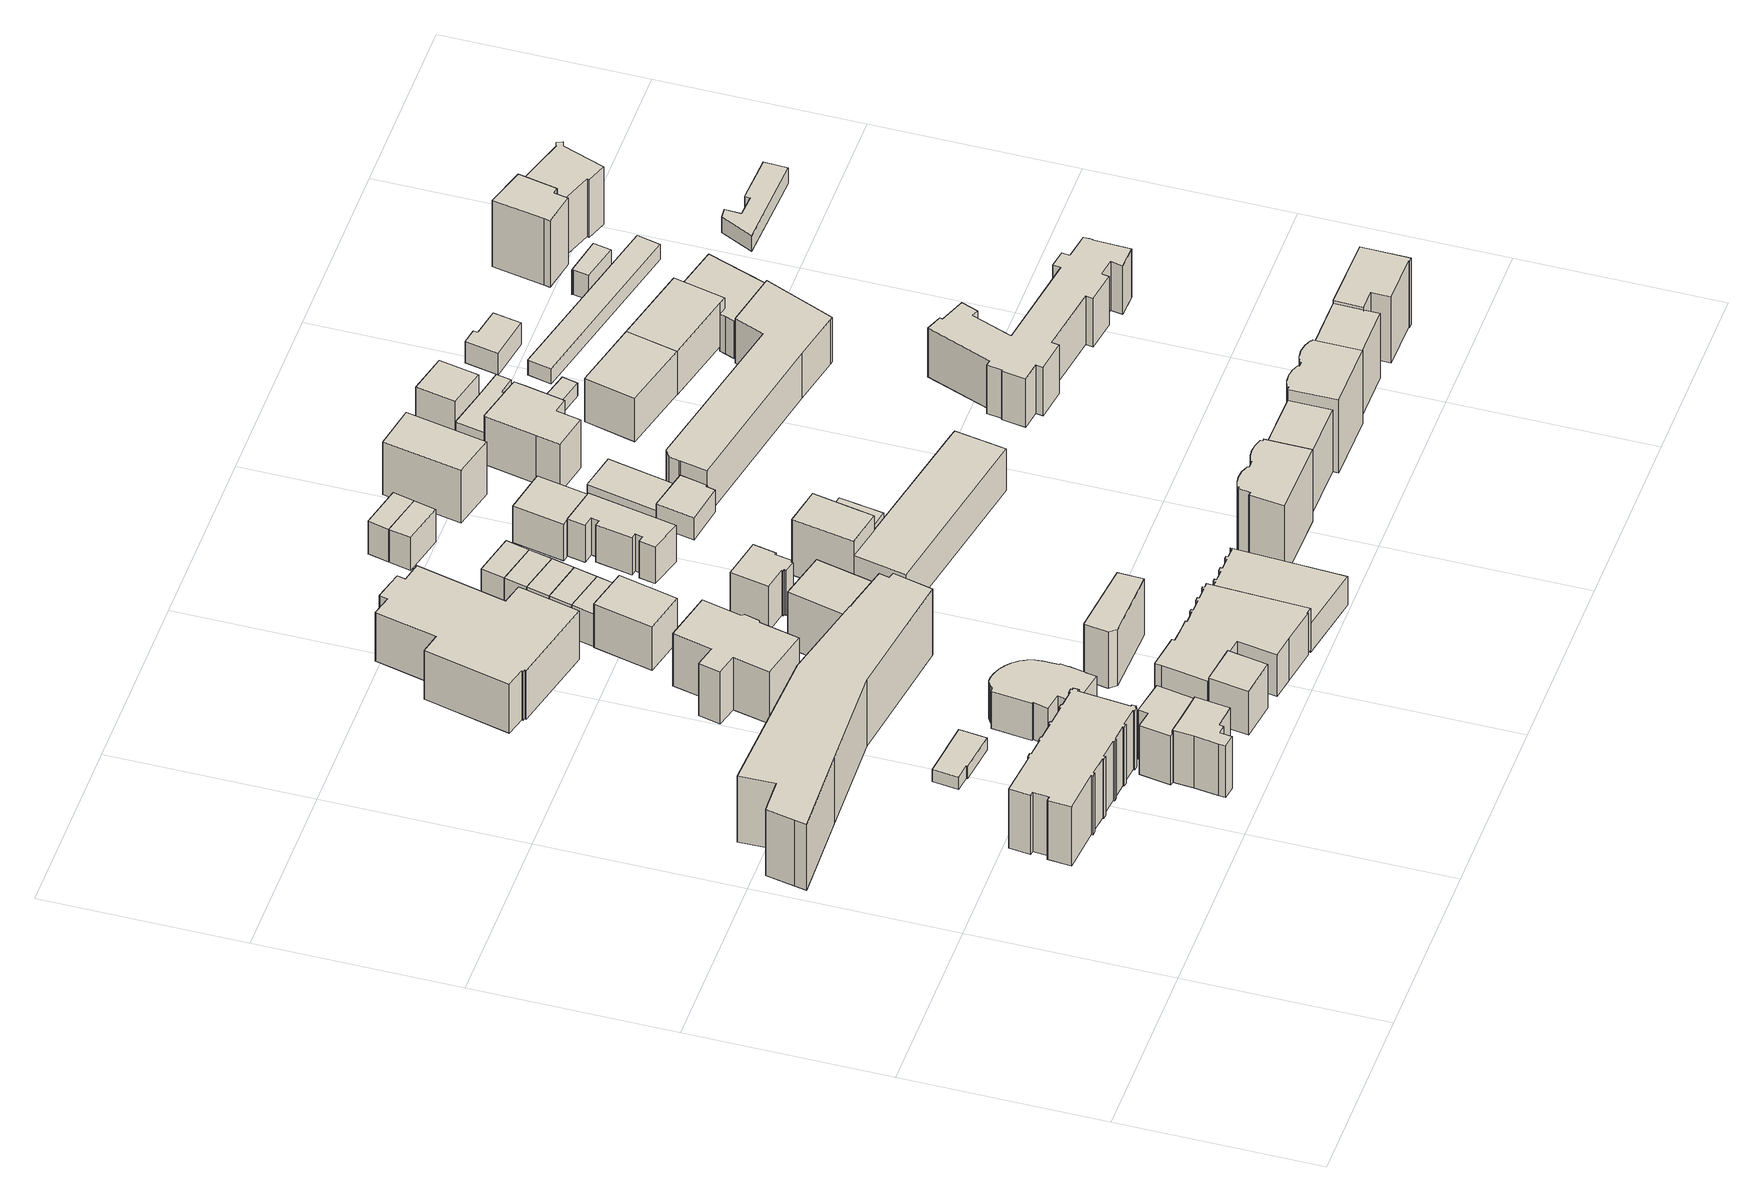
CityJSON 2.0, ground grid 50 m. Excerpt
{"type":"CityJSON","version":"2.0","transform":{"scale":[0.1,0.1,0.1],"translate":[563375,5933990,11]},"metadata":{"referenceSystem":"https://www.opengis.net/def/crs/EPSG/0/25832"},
"CityObjects":{
"building1":{"type":"Building","attributes":{"name":"St.-Joseph-Kirche","Gemeindeschluessel":"02100110","Geometrietyp2DReferenz":"3000","BezugspunktDach":"2000","function":"31001_3040","measuredHeight":21.25,"storeysAboveGround":1},"address":[{"country":"Germany","locality":"Hamburg","thoroughfareName":"Große Freiheit","postcode":"22767"}],"geometry":[{"type":"Solid","lod":"1","boundaries":[[[[0,1,2,3,4,5,6,7,8,9,10,11,12,13,14,15,16,17,18,19,20,21,22,23,24,25,26,27,28,29,30,31,32,33,34,35,36,37,38,39,40,41,42,43,44,45,46,47,48,49,50,51]],[[52,53,54,55,56,57,58,59,60,61,62,63,64,65,66,67,68,69,70,71,72,73,74,75,76,77,78,79,80,81,82,83,84,85,86,87,88,89,90,91,92,93,94,95,96,97,98,99,100,101,102,103]],[[50,52,103,51]],[[49,53,52,50]],[[48,54,53,49]],[[47,55,54,48]],[[46,56,55,47]],[[45,57,56,46]],[[44,58,57,45]],[[43,59,58,44]],[[42,60,59,43]],[[41,61,60,42]],[[40,62,61,41]],[[39,63,62,40]],[[38,64,63,39]],[[37,65,64,38]],[[36,66,65,37]],[[35,67,66,36]],[[34,68,67,35]],[[33,69,68,34]],[[32,70,69,33]],[[31,71,70,32]],[[30,72,71,31]],[[29,73,72,30]],[[28,74,73,29]],[[27,75,74,28]],[[26,76,75,27]],[[25,77,76,26]],[[24,78,77,25]],[[23,79,78,24]],[[22,80,79,23]],[[21,81,80,22]],[[20,82,81,21]],[[19,83,82,20]],[[18,84,83,19]],[[17,85,84,18]],[[16,86,85,17]],[[15,87,86,16]],[[14,88,87,15]],[[13,89,88,14]],[[12,90,89,13]],[[11,91,90,12]],[[10,92,91,11]],[[9,93,92,10]],[[8,94,93,9]],[[7,95,94,8]],[[6,96,95,7]],[[5,97,96,6]],[[4,98,97,5]],[[3,99,98,4]],[[2,100,99,3]],[[1,101,100,2]],[[0,102,101,1]],[[51,103,102,0]]]]}]},
"building2":{"type":"Building","attributes":{"Gemeindeschluessel":"02100110","Geometrietyp2DReferenz":"3000","BezugspunktDach":"2000","function":"31001_2090","measuredHeight":17.05,"storeysAboveGround":3},"address":[{"country":"Germany","locality":"Hamburg","thoroughfareNumber":"39","thoroughfareName":"Große Freiheit","postcode":"22767"}],"geometry":[{"type":"Solid","lod":"1","boundaries":[[[[104,105,106,107,108,109,110,111,112,113,114,115]],[[116,117,118,119,120,121,122,123,124,125,126,127]],[[114,116,127,115]],[[113,117,116,114]],[[112,118,117,113]],[[111,119,118,112]],[[110,120,119,111]],[[109,121,120,110]],[[108,122,121,109]],[[107,123,122,108]],[[106,124,123,107]],[[105,125,124,106]],[[104,126,125,105]],[[115,127,126,104]]]]}]},
"building3":{"type":"Building","attributes":{"Gemeindeschluessel":"02100110","Geometrietyp2DReferenz":"3000","BezugspunktDach":"2000","function":"31001_3060","measuredHeight":3.64,"storeysAboveGround":1},"address":[{"country":"Germany","locality":"Hamburg","thoroughfareNumber":"111","thoroughfareName":"Simon-von-Utrecht-Straße","postcode":"22767"}],"geometry":[{"type":"Solid","lod":"1","boundaries":[[[[128,129,130,131,132,133]],[[134,135,136,137,138,139]],[[132,134,139,133]],[[131,135,134,132]],[[130,136,135,131]],[[129,137,136,130]],[[128,138,137,129]],[[133,139,138,128]]]]}]},
"building4":{"type":"Building","attributes":{"Gemeindeschluessel":"02100110","Geometrietyp2DReferenz":"3000","BezugspunktDach":"2000","function":"31001_2010","measuredHeight":22.95,"storeysAboveGround":6},"address":[{"country":"Germany","locality":"Hamburg","thoroughfareNumber":"1","thoroughfareName":"Simon-von-Utrecht-Straße","postcode":"22767"}],"geometry":[{"type":"Solid","lod":"1","boundaries":[[[[140,141,142,143,144,145,146,147,148,149,150,151,152,153,154,155,156,157]],[[158,159,160,161,162,163,164,165,166,167,168,169,170,171,172,173,174,175]],[[156,158,175,157]],[[155,159,158,156]],[[154,160,159,155]],[[153,161,160,154]],[[152,162,161,153]],[[151,163,162,152]],[[150,164,163,151]],[[149,165,164,150]],[[148,166,165,149]],[[147,167,166,148]],[[146,168,167,147]],[[145,169,168,146]],[[144,170,169,145]],[[143,171,170,144]],[[142,172,171,143]],[[141,173,172,142]],[[140,174,173,141]],[[157,175,174,140]]]]}]},
"building5":{"type":"Building","attributes":{"Gemeindeschluessel":"02100110","Geometrietyp2DReferenz":"3000","BezugspunktDach":"2000","function":"31001_3040","measuredHeight":16.14,"storeysAboveGround":3},"address":[{"country":"Germany","locality":"Hamburg","thoroughfareNumber":"41","thoroughfareName":"Große Freiheit","postcode":"22767"}],"geometry":[{"type":"Solid","lod":"1","boundaries":[[[[176,177,178,179,180,181,182,183,184,185]],[[186,187,188,189,190,191,192,193,194,195]],[[184,186,195,185]],[[183,187,186,184]],[[182,188,187,183]],[[181,189,188,182]],[[180,190,189,181]],[[179,191,190,180]],[[178,192,191,179]],[[177,193,192,178]],[[176,194,193,177]],[[185,195,194,176]]]]}]},
"building6":{"type":"Building","attributes":{"Gemeindeschluessel":"02100110","Geometrietyp2DReferenz":"3000","BezugspunktDach":"2000","function":"31001_3040","measuredHeight":14.74,"storeysAboveGround":3},"address":[{"country":"Germany","locality":"Hamburg","thoroughfareNumber":"47","thoroughfareName":"Große Freiheit","postcode":"22767"}],"geometry":[{"type":"Solid","lod":"1","boundaries":[[[[196,197,198,199,200,201,202,203,204,205,206,207,208,209,210,211,212,213,214,215,216,217,218,219,220]],[[221,222,223,224,225,226,227,228,229,230,231,232,233,234,235,236,237,238,239,240,241,242,243,244,245]],[[219,221,245,220]],[[218,222,221,219]],[[217,223,222,218]],[[216,224,223,217]],[[215,225,224,216]],[[214,226,225,215]],[[213,227,226,214]],[[212,228,227,213]],[[211,229,228,212]],[[210,230,229,211]],[[209,231,230,210]],[[208,232,231,209]],[[207,233,232,208]],[[206,234,233,207]],[[205,235,234,206]],[[204,236,235,205]],[[203,237,236,204]],[[202,238,237,203]],[[201,239,238,202]],[[200,240,239,201]],[[199,241,240,200]],[[198,242,241,199]],[[197,243,242,198]],[[196,244,243,197]],[[220,245,244,196]]]]}]},
"building7":{"type":"Building","attributes":{"Gemeindeschluessel":"02100110","Geometrietyp2DReferenz":"3000","BezugspunktDach":"2000","function":"31001_2090","measuredHeight":15.12,"storeysAboveGround":3},"address":[{"country":"Germany","locality":"Hamburg","thoroughfareNumber":"34","thoroughfareName":"Große Freiheit","postcode":"22767"}],"geometry":[{"type":"Solid","lod":"1","boundaries":[[[[246,247,248,249]],[[250,251,252,253]],[[248,250,253,249]],[[247,251,250,248]],[[246,252,251,247]],[[249,253,252,246]]]]}]},
"building8":{"type":"Building","attributes":{"Gemeindeschluessel":"02100110","Geometrietyp2DReferenz":"3000","BezugspunktDach":"2000","function":"31001_1010","measuredHeight":17.47,"storeysAboveGround":4},"address":[{"country":"Germany","locality":"Hamburg","thoroughfareNumber":"63","thoroughfareName":"Große Freiheit","postcode":"22767"}],"geometry":[{"type":"Solid","lod":"1","boundaries":[[[[254,255,256,257,258,259,260,261,262,263,264,265]],[[266,267,268,269,270,271,272,273,274,275,276,277]],[[264,266,277,265]],[[263,267,266,264]],[[262,268,267,263]],[[261,269,268,262]],[[260,270,269,261]],[[259,271,270,260]],[[258,272,271,259]],[[257,273,272,258]],[[256,274,273,257]],[[255,275,274,256]],[[254,276,275,255]],[[265,277,276,254]]]]}]},
"building9":{"type":"Building","attributes":{"Gemeindeschluessel":"02100110","Geometrietyp2DReferenz":"3000","BezugspunktDach":"2000","function":"31001_1010","measuredHeight":23.98,"storeysAboveGround":6},"address":[{"country":"Germany","locality":"Hamburg","thoroughfareNumber":"68","thoroughfareName":"Kleine Freiheit","postcode":"22767"}],"geometry":[{"type":"Solid","lod":"1","boundaries":[[[[278,279,280,281,282,283,284,285,286,287,288,289,290,291,292,293]],[[294,295,296,297,298,299,300,301,302,303,304,305,306,307,308,309]],[[292,294,309,293]],[[291,295,294,292]],[[290,296,295,291]],[[289,297,296,290]],[[288,298,297,289]],[[287,299,298,288]],[[286,300,299,287]],[[285,301,300,286]],[[284,302,301,285]],[[283,303,302,284]],[[282,304,303,283]],[[281,305,304,282]],[[280,306,305,281]],[[279,307,306,280]],[[278,308,307,279]],[[293,309,308,278]]]]}]},
"building10":{"type":"Building","attributes":{"Gemeindeschluessel":"02100110","Geometrietyp2DReferenz":"3000","BezugspunktDach":"2000","function":"31001_3030","measuredHeight":17.18,"storeysAboveGround":5},"address":[{"country":"Germany","locality":"Hamburg","thoroughfareNumber":"36","thoroughfareName":"Große Freiheit","postcode":"22767"}],"geometry":[{"type":"Solid","lod":"1","boundaries":[[[[310,311,312,313,314,315,316,317,318,319,320,321,322,323,324,325,326,327,328,329,330,331,332,333,334,335,336,337]],[[338,339,340,341,342,343,344,345,346,347,348,349,350,351,352,353,354,355,356,357,358,359,360,361,362,363,364,365]],[[336,338,365,337]],[[335,339,338,336]],[[334,340,339,335]],[[333,341,340,334]],[[332,342,341,333]],[[331,343,342,332]],[[330,344,343,331]],[[329,345,344,330]],[[328,346,345,329]],[[327,347,346,328]],[[326,348,347,327]],[[325,349,348,326]],[[324,350,349,325]],[[323,351,350,324]],[[322,352,351,323]],[[321,353,352,322]],[[320,354,353,321]],[[319,355,354,320]],[[318,356,355,319]],[[317,357,356,318]],[[316,358,357,317]],[[315,359,358,316]],[[314,360,359,315]],[[313,361,360,314]],[[312,362,361,313]],[[311,363,362,312]],[[310,364,363,311]],[[337,365,364,310]]]]}]},
"building11":{"type":"Building","attributes":{"Gemeindeschluessel":"02100110","Geometrietyp2DReferenz":"3000","BezugspunktDach":"2000","function":"31001_1120","measuredHeight":17.52,"storeysAboveGround":4},"address":[{"country":"Germany","locality":"Hamburg","thoroughfareNumber":"40","thoroughfareName":"Große Freiheit","postcode":"22767"}],"geometry":[{"type":"Solid","lod":"1","boundaries":[[[[366,367,368,369,370]],[[371,372,373,374,375]],[[369,371,375,370]],[[368,372,371,369]],[[367,373,372,368]],[[366,374,373,367]],[[370,375,374,366]]]]}]},
"building12":{"type":"Building","attributes":{"Gemeindeschluessel":"02100110","Geometrietyp2DReferenz":"3000","BezugspunktDach":"2000","function":"31001_1010","measuredHeight":13.05,"storeysAboveGround":4},"address":[{"country":"Germany","locality":"Hamburg","thoroughfareNumber":"69","thoroughfareName":"Große Freiheit","postcode":"22767"}],"geometry":[{"type":"Solid","lod":"1","boundaries":[[[[376,377,378,379]],[[380,381,382,383]],[[378,380,383,379]],[[377,381,380,378]],[[376,382,381,377]],[[379,383,382,376]]]]}]},
"building13":{"type":"Building","attributes":{"Gemeindeschluessel":"02100110","Geometrietyp2DReferenz":"3000","BezugspunktDach":"2000","function":"31001_1010","measuredHeight":16.54,"storeysAboveGround":5},"address":[{"country":"Germany","locality":"Hamburg","thoroughfareNumber":"61","thoroughfareName":"Große Freiheit","postcode":"22767"}],"geometry":[{"type":"Solid","lod":"1","boundaries":[[[[384,385,386,387]],[[388,389,390,391]],[[386,388,391,387]],[[385,389,388,386]],[[384,390,389,385]],[[387,391,390,384]]]]}]},
"building14":{"type":"Building","attributes":{"Gemeindeschluessel":"02100110","Geometrietyp2DReferenz":"3000","BezugspunktDach":"2000","function":"31001_1010","measuredHeight":9.85,"storeysAboveGround":3},"address":[{"country":"Germany","locality":"Hamburg","thoroughfareNumber":"69a","thoroughfareName":"Große Freiheit","postcode":"22767"}],"geometry":[{"type":"Solid","lod":"1","boundaries":[[[[392,393,394,395]],[[396,397,398,399]],[[394,396,399,395]],[[393,397,396,394]],[[392,398,397,393]],[[395,399,398,392]]]]}]},
"building15":{"type":"Building","attributes":{"Gemeindeschluessel":"02100110","Geometrietyp2DReferenz":"3000","BezugspunktDach":"2000","function":"31001_1010","measuredHeight":9.69,"storeysAboveGround":3},"address":[{"country":"Germany","locality":"Hamburg","thoroughfareNumber":"69b","thoroughfareName":"Große Freiheit","postcode":"22767"}],"geometry":[{"type":"Solid","lod":"1","boundaries":[[[[400,401,402,403]],[[397,404,405,398]],[[402,397,398,403]],[[401,404,397,402]],[[400,405,404,401]],[[403,398,405,400]]]]}]},
"building16":{"type":"Building","attributes":{"Gemeindeschluessel":"02100110","Geometrietyp2DReferenz":"3000","BezugspunktDach":"2000","function":"31001_1010","measuredHeight":9.67,"storeysAboveGround":3},"address":[{"country":"Germany","locality":"Hamburg","thoroughfareNumber":"69c","thoroughfareName":"Große Freiheit","postcode":"22767"}],"geometry":[{"type":"Solid","lod":"1","boundaries":[[[[406,407,401,400]],[[404,408,409,405]],[[401,404,405,400]],[[407,408,404,401]],[[406,409,408,407]],[[400,405,409,406]]]]}]},
"building17":{"type":"Building","attributes":{"Gemeindeschluessel":"02100110","Geometrietyp2DReferenz":"3000","BezugspunktDach":"2000","function":"31001_2010","measuredHeight":15.81,"storeysAboveGround":3},"address":[{"country":"Germany","locality":"Hamburg","thoroughfareNumber":"65","thoroughfareName":"Große Freiheit","postcode":"22767"}],"geometry":[{"type":"Solid","lod":"1","boundaries":[[[[410,411,412,413,414,415,416,417,418,419,420,421]],[[422,423,424,425,426,427,428,429,430,431,432,433]],[[420,422,433,421]],[[419,423,422,420]],[[418,424,423,419]],[[417,425,424,418]],[[416,426,425,417]],[[415,427,426,416]],[[414,428,427,415]],[[413,429,428,414]],[[412,430,429,413]],[[411,431,430,412]],[[410,432,431,411]],[[421,433,432,410]]]]}]},
"building18":{"type":"Building","attributes":{"Gemeindeschluessel":"02100110","Geometrietyp2DReferenz":"3000","BezugspunktDach":"2000","function":"31001_1010","measuredHeight":9.73,"storeysAboveGround":3},"address":[{"country":"Germany","locality":"Hamburg","thoroughfareNumber":"69d","thoroughfareName":"Große Freiheit","postcode":"22767"}],"geometry":[{"type":"Solid","lod":"1","boundaries":[[[[434,435,407,406]],[[408,436,437,409]],[[407,408,409,406]],[[435,436,408,407]],[[434,437,436,435]],[[406,409,437,434]]]]}]},
"building19":{"type":"Building","attributes":{"Gemeindeschluessel":"02100110","Geometrietyp2DReferenz":"3000","BezugspunktDach":"2000","function":"31001_1010","measuredHeight":8.44,"storeysAboveGround":5},"address":[{"country":"Germany","locality":"Hamburg","thoroughfareNumber":"13","thoroughfareName":"Schmuckstraße","postcode":"20359"}],"geometry":[{"type":"Solid","lod":"1","boundaries":[[[[438,439,440,441,442,443,444,445,446,447,448,449,450,451,452,453,454,455,456,457,458,459]],[[460,461,462,463,464,465,466,467,468,469,470,471,472,473,474,475,476,477,478,479,480,481]],[[458,460,481,459]],[[457,461,460,458]],[[456,462,461,457]],[[455,463,462,456]],[[454,464,463,455]],[[453,465,464,454]],[[452,466,465,453]],[[451,467,466,452]],[[450,468,467,451]],[[449,469,468,450]],[[448,470,469,449]],[[447,471,470,448]],[[446,472,471,447]],[[445,473,472,446]],[[444,474,473,445]],[[443,475,474,444]],[[442,476,475,443]],[[441,477,476,442]],[[440,478,477,441]],[[439,479,478,440]],[[438,480,479,439]],[[459,481,480,438]]]]}]},
"building20":{"type":"Building","attributes":{"Gemeindeschluessel":"02100110","Geometrietyp2DReferenz":"3000","BezugspunktDach":"2000","function":"31001_1010","measuredHeight":9.74,"storeysAboveGround":3},"address":[{"country":"Germany","locality":"Hamburg","thoroughfareNumber":"69e","thoroughfareName":"Große Freiheit","postcode":"22767"}],"geometry":[{"type":"Solid","lod":"1","boundaries":[[[[482,483,435,434]],[[436,484,485,437]],[[435,436,437,434]],[[483,484,436,435]],[[482,485,484,483]],[[434,437,485,482]]]]}]},
"building21":{"type":"Building","attributes":{"Gemeindeschluessel":"02100110","Geometrietyp2DReferenz":"3000","BezugspunktDach":"2000","function":"31001_1120","measuredHeight":19.89,"storeysAboveGround":3},"address":[{"country":"Germany","locality":"Hamburg","thoroughfareNumber":"62","thoroughfareName":"Große Freiheit","postcode":"22767"}],"geometry":[{"type":"Solid","lod":"1","boundaries":[[[[486,487,488,489,490]],[[491,492,493,494,495]],[[489,491,495,490]],[[488,492,491,489]],[[487,493,492,488]],[[486,494,493,487]],[[490,495,494,486]]]]}]},
"building22":{"type":"Building","attributes":{"Gemeindeschluessel":"02100110","Geometrietyp2DReferenz":"3000","BezugspunktDach":"2000","function":"31001_1010","measuredHeight":9.78,"storeysAboveGround":3},"address":[{"country":"Germany","locality":"Hamburg","thoroughfareNumber":"77a","thoroughfareName":"Große Freiheit","postcode":"22767"}],"geometry":[{"type":"Solid","lod":"1","boundaries":[[[[496,497,498,499]],[[500,501,502,503]],[[498,500,503,499]],[[497,501,500,498]],[[496,502,501,497]],[[499,503,502,496]]]]}]},
"building23":{"type":"Building","attributes":{"Gemeindeschluessel":"02100110","Geometrietyp2DReferenz":"3000","BezugspunktDach":"2000","function":"31001_1010","measuredHeight":12.96,"storeysAboveGround":2},"address":[{"country":"Germany","locality":"Hamburg","thoroughfareNumber":"73","thoroughfareName":"Große Freiheit","postcode":"22767"}],"geometry":[{"type":"Solid","lod":"1","boundaries":[[[[504,505,506,507,508,509,510,511,512,513,514,515,516]],[[517,518,519,520,521,522,523,524,525,526,527,528,529]],[[515,517,529,516]],[[514,518,517,515]],[[513,519,518,514]],[[512,520,519,513]],[[511,521,520,512]],[[510,522,521,511]],[[509,523,522,510]],[[508,524,523,509]],[[507,525,524,508]],[[506,526,525,507]],[[505,527,526,506]],[[504,528,527,505]],[[516,529,528,504]]]]}]},
"building24":{"type":"Building","attributes":{"Gemeindeschluessel":"02100110","Geometrietyp2DReferenz":"3000","BezugspunktDach":"2000","function":"31001_1010","measuredHeight":9.75,"storeysAboveGround":3},"address":[{"country":"Germany","locality":"Hamburg","thoroughfareNumber":"77b","thoroughfareName":"Große Freiheit","postcode":"22767"}],"geometry":[{"type":"Solid","lod":"1","boundaries":[[[[530,531,497,496]],[[501,532,533,502]],[[497,501,502,496]],[[531,532,501,497]],[[530,533,532,531]],[[496,502,533,530]]]]}]},
"building25":{"type":"Building","attributes":{"Gemeindeschluessel":"02100110","Geometrietyp2DReferenz":"3000","BezugspunktDach":"2000","function":"31001_3030","measuredHeight":13.15,"storeysAboveGround":3},"address":[{"country":"Germany","locality":"Hamburg","thoroughfareNumber":"58","thoroughfareName":"Große Freiheit","postcode":"22767"}],"geometry":[{"type":"Solid","lod":"1","boundaries":[[[[534,535,536,537,538]],[[539,540,541,542,543]],[[537,539,543,538]],[[536,540,539,537]],[[535,541,540,536]],[[534,542,541,535]],[[538,543,542,534]]]]}]},
"building26":{"type":"Building","attributes":{"Gemeindeschluessel":"02100110","Geometrietyp2DReferenz":"3000","BezugspunktDach":"2000","function":"31001_1120","measuredHeight":5.25,"storeysAboveGround":1},"address":[{"country":"Germany","locality":"Hamburg","thoroughfareName":"Große Freiheit","postcode":"22767"}],"geometry":[{"type":"Solid","lod":"1","boundaries":[[[[544,545,546,547]],[[548,549,550,551]],[[546,548,551,547]],[[545,549,548,546]],[[544,550,549,545]],[[547,551,550,544]]]]}]},
"building27":{"type":"Building","attributes":{"Gemeindeschluessel":"02100110","Geometrietyp2DReferenz":"3000","BezugspunktDach":"2000","function":"31001_1010","measuredHeight":13.9,"storeysAboveGround":2},"address":[{"country":"Germany","locality":"Hamburg","thoroughfareNumber":"75","thoroughfareName":"Große Freiheit","postcode":"22767"}],"geometry":[{"type":"Solid","lod":"1","boundaries":[[[[552,553,554,555,556]],[[557,558,559,560,561]],[[555,557,561,556]],[[554,558,557,555]],[[553,559,558,554]],[[552,560,559,553]],[[556,561,560,552]]]]}]},
"building28":{"type":"Building","attributes":{"Gemeindeschluessel":"02100110","Geometrietyp2DReferenz":"3000","BezugspunktDach":"2000","function":"31001_1010","measuredHeight":21.89,"storeysAboveGround":6},"address":[{"country":"Germany","locality":"Hamburg","thoroughfareNumber":"11","thoroughfareName":"Schmuckstraße","postcode":"20359"}],"geometry":[{"type":"Solid","lod":"1","boundaries":[[[[562,563,564,565,566,567,568,569,570,571,572,573,574,575,576,577,578,579,580,581]],[[582,583,584,585,586,587,588,589,590,591,592,593,594,595,596,597,598,599,600,601]],[[580,582,601,581]],[[579,583,582,580]],[[578,584,583,579]],[[577,585,584,578]],[[576,586,585,577]],[[575,587,586,576]],[[574,588,587,575]],[[573,589,588,574]],[[572,590,589,573]],[[571,591,590,572]],[[570,592,591,571]],[[569,593,592,570]],[[568,594,593,569]],[[567,595,594,568]],[[566,596,595,567]],[[565,597,596,566]],[[564,598,597,565]],[[563,599,598,564]],[[562,600,599,563]],[[581,601,600,562]]]]}]},
"building29":{"type":"Building","attributes":{"Gemeindeschluessel":"02100110","Geometrietyp2DReferenz":"3000","BezugspunktDach":"2000","function":"31001_2100","measuredHeight":6.63,"storeysAboveGround":1},"address":[{"country":"Germany","locality":"Hamburg","thoroughfareName":"Große Freiheit","postcode":"22767"}],"geometry":[{"type":"Solid","lod":"1","boundaries":[[[[602,603,604,605,606,607]],[[608,609,610,611,612,613]],[[606,608,613,607]],[[605,609,608,606]],[[604,610,609,605]],[[603,611,610,604]],[[602,612,611,603]],[[607,613,612,602]]]]}]},
"building30":{"type":"Building","attributes":{"Gemeindeschluessel":"02100110","Geometrietyp2DReferenz":"3000","BezugspunktDach":"2000","function":"31001_2100","measuredHeight":4.62,"storeysAboveGround":1},"address":[{"country":"Germany","locality":"Hamburg","thoroughfareNumber":"70","thoroughfareName":"Große Freiheit","postcode":"22767"}],"geometry":[{"type":"Solid","lod":"1","boundaries":[[[[614,615,616,617,618,619]],[[620,621,622,623,624,625]],[[618,620,625,619]],[[617,621,620,618]],[[616,622,621,617]],[[615,623,622,616]],[[614,624,623,615]],[[619,625,624,614]]]]}]},
"building31":{"type":"Building","attributes":{"Gemeindeschluessel":"02100110","Geometrietyp2DReferenz":"3000","BezugspunktDach":"2000","function":"31001_1120","measuredHeight":15.66,"storeysAboveGround":5},"address":[{"country":"Germany","locality":"Hamburg","thoroughfareNumber":"77","thoroughfareName":"Große Freiheit","postcode":"22767"}],"geometry":[{"type":"Solid","lod":"1","boundaries":[[[[626,627,628,629]],[[630,631,632,633]],[[628,630,633,629]],[[627,631,630,628]],[[626,632,631,627]],[[629,633,632,626]]]]}]},
"building32":{"type":"Building","attributes":{"Gemeindeschluessel":"02100110","Geometrietyp2DReferenz":"3000","BezugspunktDach":"2000","function":"31001_1010","measuredHeight":20.16,"storeysAboveGround":5},"address":[{"country":"Germany","locality":"Hamburg","thoroughfareNumber":"9","thoroughfareName":"Schmuckstraße","postcode":"20359"}],"geometry":[{"type":"Solid","lod":"1","boundaries":[[[[579,634,635,636]],[[637,638,639,640]],[[635,637,640,636]],[[634,638,637,635]],[[579,639,638,634]],[[636,640,639,579]]]]}]},
"building33":{"type":"Building","attributes":{"Gemeindeschluessel":"02100110","Geometrietyp2DReferenz":"3000","BezugspunktDach":"2000","function":"31001_1010","measuredHeight":14.26,"storeysAboveGround":4},"address":[{"country":"Germany","locality":"Hamburg","thoroughfareNumber":"84","thoroughfareName":"Große Freiheit","postcode":"22767"}],"geometry":[{"type":"Solid","lod":"1","boundaries":[[[[641,642,643,644,645,646,647,648,649,650,651,652]],[[653,654,655,656,657,658,659,660,661,662,663,664]],[[651,653,664,652]],[[650,654,653,651]],[[649,655,654,650]],[[648,656,655,649]],[[647,657,656,648]],[[646,658,657,647]],[[645,659,658,646]],[[644,660,659,645]],[[643,661,660,644]],[[642,662,661,643]],[[641,663,662,642]],[[652,664,663,641]]]]}]},
"building34":{"type":"Building","attributes":{"Gemeindeschluessel":"02100110","Geometrietyp2DReferenz":"3000","BezugspunktDach":"2000","function":"31001_1120","measuredHeight":12.97,"storeysAboveGround":2},"address":[{"country":"Germany","locality":"Hamburg","thoroughfareNumber":"88","thoroughfareName":"Große Freiheit","postcode":"22767"}],"geometry":[{"type":"Solid","lod":"1","boundaries":[[[[665,666,667,668,669,670,671,672,673,674]],[[675,676,677,678,679,680,681,682,683,684]],[[673,675,684,674]],[[672,676,675,673]],[[671,677,676,672]],[[670,678,677,671]],[[669,679,678,670]],[[668,680,679,669]],[[667,681,680,668]],[[666,682,681,667]],[[665,683,682,666]],[[674,684,683,665]]]]}]},
"building35":{"type":"Building","attributes":{"Gemeindeschluessel":"02100110","Geometrietyp2DReferenz":"3000","BezugspunktDach":"2000","function":"31001_1010","measuredHeight":22.27,"storeysAboveGround":6},"address":[{"country":"Germany","locality":"Hamburg","thoroughfareNumber":"7","thoroughfareName":"Schmuckstraße","postcode":"20359"}],"geometry":[{"type":"Solid","lod":"1","boundaries":[[[[685,686,687,634,688,689,690,691,692,693,694,695,696,697,698,699,700,701,702]],[[703,704,705,706,707,708,709,710,711,712,713,714,715,716,717,718,719,720,721]],[[701,703,721,702]],[[700,704,703,701]],[[699,705,704,700]],[[698,706,705,699]],[[697,707,706,698]],[[696,708,707,697]],[[695,709,708,696]],[[694,710,709,695]],[[693,711,710,694]],[[692,712,711,693]],[[691,713,712,692]],[[690,714,713,691]],[[689,715,714,690]],[[688,716,715,689]],[[634,717,716,688]],[[687,718,717,634]],[[686,719,718,687]],[[685,720,719,686]],[[702,721,720,685]]]]}]},
"building36":{"type":"Building","attributes":{"Gemeindeschluessel":"02100110","Geometrietyp2DReferenz":"3000","BezugspunktDach":"2000","function":"31001_1120","measuredHeight":16.25,"storeysAboveGround":3},"address":[{"country":"Germany","locality":"Hamburg","thoroughfareNumber":"92","thoroughfareName":"Große Freiheit","postcode":"22767"}],"geometry":[{"type":"Solid","lod":"1","boundaries":[[[[722,671,670,723]],[[724,725,726,727]],[[670,724,727,723]],[[671,725,724,670]],[[722,726,725,671]],[[723,727,726,722]]]]}]},
"building37":{"type":"Building","attributes":{"Gemeindeschluessel":"02100110","Geometrietyp2DReferenz":"3000","BezugspunktDach":"2000","function":"31001_2100","measuredHeight":16.42,"storeysAboveGround":4},"address":[{"country":"Germany","locality":"Hamburg","thoroughfareName":"Große Freiheit","postcode":"22767"}],"geometry":[{"type":"Solid","lod":"1","boundaries":[[[[728,729,730,731,732,733,734,735,736,737,738]],[[739,740,741,742,743,744,745,746,747,748,749]],[[737,739,749,738]],[[736,740,739,737]],[[735,741,740,736]],[[734,742,741,735]],[[733,743,742,734]],[[732,744,743,733]],[[731,745,744,732]],[[730,746,745,731]],[[729,747,746,730]],[[728,748,747,729]],[[738,749,748,728]]]]}]},
"building38":{"type":"Building","attributes":{"Gemeindeschluessel":"02100110","Geometrietyp2DReferenz":"3000","BezugspunktDach":"2000","function":"31001_1310","measuredHeight":4.86,"storeysAboveGround":1},"address":[{"country":"Germany","locality":"Hamburg","thoroughfareName":"Große Freiheit","postcode":"22767"}],"geometry":[{"type":"Solid","lod":"1","boundaries":[[[[750,751,752,753]],[[754,755,756,757]],[[752,754,757,753]],[[751,755,754,752]],[[750,756,755,751]],[[753,757,756,750]]]]}]},
"building39":{"type":"Building","attributes":{"Gemeindeschluessel":"02100110","Geometrietyp2DReferenz":"3000","BezugspunktDach":"2000","function":"31001_1010","measuredHeight":12.86,"storeysAboveGround":4},"address":[{"country":"Germany","locality":"Hamburg","thoroughfareNumber":"70a","thoroughfareName":"Große Freiheit","postcode":"22767"}],"geometry":[{"type":"Solid","lod":"1","boundaries":[[[[758,759,760,761]],[[762,763,764,765]],[[760,762,765,761]],[[759,763,762,760]],[[758,764,763,759]],[[761,765,764,758]]]]}]},
"building40":{"type":"Building","attributes":{"Gemeindeschluessel":"02100110","Geometrietyp2DReferenz":"3000","BezugspunktDach":"2000","function":"31001_2090","measuredHeight":21.28,"storeysAboveGround":5},"address":[{"country":"Germany","locality":"Hamburg","thoroughfareNumber":"5","thoroughfareName":"Schmuckstraße","postcode":"20359"}],"geometry":[{"type":"Solid","lod":"1","boundaries":[[[[766,767,768,769]],[[770,771,772,773]],[[768,770,773,769]],[[767,771,770,768]],[[766,772,771,767]],[[769,773,772,766]]]]}]},
"building41":{"type":"Building","attributes":{"Gemeindeschluessel":"02100110","Geometrietyp2DReferenz":"3000","BezugspunktDach":"2000","function":"31001_1010","measuredHeight":13.02,"storeysAboveGround":4},"address":[{"country":"Germany","locality":"Hamburg","thoroughfareNumber":"70b","thoroughfareName":"Große Freiheit","postcode":"22767"}],"geometry":[{"type":"Solid","lod":"1","boundaries":[[[[774,775,776,777,778]],[[779,780,781,763,762]],[[777,779,762,778]],[[776,780,779,777]],[[775,781,780,776]],[[774,763,781,775]],[[778,762,763,774]]]]}]},
"building42":{"type":"Building","attributes":{"Gemeindeschluessel":"02100110","Geometrietyp2DReferenz":"3000","BezugspunktDach":"2000","function":"31001_1010","measuredHeight":6.39},"address":[{"country":"Germany","locality":"Hamburg","thoroughfareName":"Paul-Roosen-Straße","postcode":"22767"}],"geometry":[{"type":"Solid","lod":"1","boundaries":[[[[782,783,784,785,786,787]],[[788,789,790,791,792,793]],[[786,788,793,787]],[[785,789,788,786]],[[784,790,789,785]],[[783,791,790,784]],[[782,792,791,783]],[[787,793,792,782]]]]}]},
"building43":{"type":"Building","attributes":{"Gemeindeschluessel":"02100110","Geometrietyp2DReferenz":"3000","BezugspunktDach":"2000","function":"31001_1010","measuredHeight":18.46,"storeysAboveGround":6},"address":[{"country":"Germany","locality":"Hamburg","thoroughfareNumber":"67","thoroughfareName":"Talstraße","postcode":"20359"}],"geometry":[{"type":"Solid","lod":"1","boundaries":[[[[794,795,796,797,798,799,800,801,802,803,804,805,806,807,808,809,810,811,812,813,814,815,816,817,818,819,820,821,822,823,824,825,826]],[[827,828,829,830,831,832,833,834,835,836,837,838,839,840,841,842,843,844,845,846,847,848,849,850,851,852,853,854,855,856,857,858,859]],[[825,827,859,826]],[[824,828,827,825]],[[823,829,828,824]],[[822,830,829,823]],[[821,831,830,822]],[[820,832,831,821]],[[819,833,832,820]],[[818,834,833,819]],[[817,835,834,818]],[[816,836,835,817]],[[815,837,836,816]],[[814,838,837,815]],[[813,839,838,814]],[[812,840,839,813]],[[811,841,840,812]],[[810,842,841,811]],[[809,843,842,810]],[[808,844,843,809]],[[807,845,844,808]],[[806,846,845,807]],[[805,847,846,806]],[[804,848,847,805]],[[803,849,848,804]],[[802,850,849,803]],[[801,851,850,802]],[[800,852,851,801]],[[799,853,852,800]],[[798,854,853,799]],[[797,855,854,798]],[[796,856,855,797]],[[795,857,856,796]],[[794,858,857,795]],[[826,859,858,794]]]]}]},
"building44":{"type":"Building","attributes":{"Gemeindeschluessel":"02100110","Geometrietyp2DReferenz":"3000","BezugspunktDach":"2000","function":"31001_1010","measuredHeight":21.8,"storeysAboveGround":4},"address":[{"country":"Germany","locality":"Hamburg","thoroughfareNumber":"47","thoroughfareName":"Talstraße","postcode":"20359"}],"geometry":[{"type":"Solid","lod":"1","boundaries":[[[[860,861,862,863,864,865,866,867]],[[868,869,870,871,872,873,874,875]],[[866,868,875,867]],[[865,869,868,866]],[[864,870,869,865]],[[863,871,870,864]],[[862,872,871,863]],[[861,873,872,862]],[[860,874,873,861]],[[867,875,874,860]]]]}]},
"building45":{"type":"Building","attributes":{"Gemeindeschluessel":"02100110","Geometrietyp2DReferenz":"3000","BezugspunktDach":"2000","function":"31001_1010","measuredHeight":11.14,"storeysAboveGround":3},"address":[{"country":"Germany","locality":"Hamburg","thoroughfareNumber":"70c","thoroughfareName":"Große Freiheit","postcode":"22767"}],"geometry":[{"type":"Solid","lod":"1","boundaries":[[[[876,877,878,879,880,881,882,883,884,885,886]],[[887,888,889,890,891,892,893,894,895,896,897]],[[885,887,897,886]],[[884,888,887,885]],[[883,889,888,884]],[[882,890,889,883]],[[881,891,890,882]],[[880,892,891,881]],[[879,893,892,880]],[[878,894,893,879]],[[877,895,894,878]],[[876,896,895,877]],[[886,897,896,876]]]]}]},
"building46":{"type":"Building","attributes":{"Gemeindeschluessel":"02100110","Geometrietyp2DReferenz":"3000","BezugspunktDach":"2000","function":"31001_1010","measuredHeight":5.86,"storeysAboveGround":1},"address":[{"country":"Germany","locality":"Hamburg","thoroughfareNumber":"84-4","thoroughfareName":"Große Freiheit","postcode":"22767"}],"geometry":[{"type":"Solid","lod":"1","boundaries":[[[[898,899,900,901]],[[902,903,904,905]],[[900,902,905,901]],[[899,903,902,900]],[[898,904,903,899]],[[901,905,904,898]]]]}]},
"building47":{"type":"Building","attributes":{"Gemeindeschluessel":"02100110","Geometrietyp2DReferenz":"3000","BezugspunktDach":"2000","function":"31001_1010","measuredHeight":7.74,"storeysAboveGround":2},"address":[{"country":"Germany","locality":"Hamburg","thoroughfareName":"Paul-Roosen-Straße","postcode":"22767"}],"geometry":[{"type":"Solid","lod":"1","boundaries":[[[[906,907,908,909,910]],[[911,912,913,914,915]],[[909,911,915,910]],[[908,912,911,909]],[[907,913,912,908]],[[906,914,913,907]],[[910,915,914,906]]]]}]},
"building48":{"type":"Building","attributes":{"Gemeindeschluessel":"02100110","Geometrietyp2DReferenz":"3000","BezugspunktDach":"2000","function":"31001_1120","measuredHeight":19.8,"storeysAboveGround":4},"address":[{"country":"Germany","locality":"Hamburg","thoroughfareNumber":"7","thoroughfareName":"Paul-Roosen-Straße","postcode":"22767"}],"geometry":[{"type":"Solid","lod":"1","boundaries":[[[[916,917,918,919,920,921,922]],[[923,924,925,926,927,928,929]],[[921,923,929,922]],[[920,924,923,921]],[[919,925,924,920]],[[918,926,925,919]],[[917,927,926,918]],[[916,928,927,917]],[[922,929,928,916]]]]}]},
"building49":{"type":"Building","attributes":{"Gemeindeschluessel":"02100110","Geometrietyp2DReferenz":"3000","BezugspunktDach":"2000","function":"31001_1120","measuredHeight":17.75,"storeysAboveGround":4},"address":[{"country":"Germany","locality":"Hamburg","thoroughfareNumber":"5","thoroughfareName":"Paul-Roosen-Straße","postcode":"22767"}],"geometry":[{"type":"Solid","lod":"1","boundaries":[[[[930,931,932,933,934,935,936,937,938]],[[939,940,941,942,943,944,945,946,947]],[[937,939,947,938]],[[936,940,939,937]],[[935,941,940,936]],[[934,942,941,935]],[[933,943,942,934]],[[932,944,943,933]],[[931,945,944,932]],[[930,946,945,931]],[[938,947,946,930]]]]}]},
"building50":{"type":"Building","attributes":{"Gemeindeschluessel":"02100110","Geometrietyp2DReferenz":"3000","BezugspunktDach":"2000","function":"31001_1010","measuredHeight":4.6,"storeysAboveGround":2},"address":[{"country":"Germany","locality":"Hamburg","thoroughfareName":"Talstraße","postcode":"20359"}],"geometry":[{"type":"Solid","lod":"1","boundaries":[[[[948,949,950,951,952,953,954,955]],[[956,957,958,959,960,961,962,963]],[[954,956,963,955]],[[953,957,956,954]],[[952,958,957,953]],[[951,959,958,952]],[[950,960,959,951]],[[949,961,960,950]],[[948,962,961,949]],[[955,963,962,948]]]]}]}
},
"vertices":[
[616,299,33],[615,289,33],[610,290,33],[609,286,33],[598,287,33],[599,291,33],[550,296,33],[550,292,33],[540,293,33],[540,297,33],[497,301,33],[496,298,33],[486,299,33],[487,302,33],[435,308,33],[435,304,33],[425,305,33],[425,308,33],[375,314,33],[375,310,33],[365,311,33],[365,315,33],[252,326,33],[258,384,33],[269,383,33],[273,423,33],[262,424,33],[268,477,33],[382,465,33],[383,468,33],[394,467,33],[394,464,33],[442,459,33],[443,462,33],[454,461,33],[453,458,33],[499,453,33],[500,457,33],[509,456,33],[508,452,33],[559,447,33],[559,451,33],[570,449,33],[570,446,33],[614,442,33],[614,445,33],[626,444,33],[625,440,33],[630,440,33],[629,426,33],[624,427,33],[611,300,33],[624,427,209],[629,426,209],[630,440,209],[625,440,209],[626,444,209],[614,445,209],[614,442,209],[570,446,209],[570,449,209],[559,451,209],[559,447,209],[508,452,209],[509,456,209],[500,457,209],[499,453,209],[453,458,209],[454,461,209],[443,462,209],[442,459,209],[394,464,209],[394,467,209],[383,468,209],[382,465,209],[268,477,209],[262,424,209],[273,423,209],[269,383,209],[258,384,209],[252,326,209],[365,315,209],[365,311,209],[375,310,209],[375,314,209],[425,308,209],[425,305,209],[435,304,209],[435,308,209],[487,302,209],[486,299,209],[496,298,209],[497,301,209],[540,297,209],[540,293,209],[550,292,209],[550,296,209],[599,291,209],[598,287,209],[609,286,209],[610,290,209],[615,289,209],[616,299,209],[611,300,209],
[639,93,26],[616,95,26],[612,65,26],[578,69,26],[580,87,26],[588,147,26],[592,196,26],[592,198,26],[642,191,26],[713,183,26],[702,98,26],[641,104,26],[702,98,180],[713,183,180],[642,191,180],[592,198,180],[592,196,180],[588,147,180],[580,87,180],[578,69,180],[612,65,180],[616,95,180],[639,93,180],[641,104,180],
[424,703,37],[568,686,37],[560,618,37],[457,631,37],[457,634,37],[416,639,37],[457,634,73],[457,631,73],[560,618,73],[568,686,73],[424,703,73],[416,639,73],
[499,878,31],[232,871,31],[3,864,31],[9,894,31],[23,965,31],[36,966,31],[112,968,31],[110,1058,31],[500,1040,31],[639,1007,31],[723,987,31],[723,986,31],[723,985,31],[740,982,31],[845,957,31],[839,932,31],[855,928,31],[831,829,31],[855,928,228],[839,932,228],[845,957,228],[740,982,228],[723,985,228],[723,986,228],[723,987,228],[639,1007,228],[500,1040,228],[110,1058,228],[112,968,228],[36,966,228],[23,965,228],[9,894,228],[3,864,228],[232,871,228],[499,878,228],[831,829,228],
[713,183,27],[642,191,27],[592,198,27],[592,196,27],[581,198,27],[594,275,27],[637,268,27],[642,293,27],[732,277,27],[715,183,27],[732,277,173],[642,293,173],[637,268,173],[594,275,173],[581,198,173],[592,196,173],[592,198,173],[642,191,173],[713,183,173],[715,183,173],
[661,442,28],[670,488,28],[625,496,28],[633,534,28],[629,535,28],[641,634,28],[652,635,28],[661,642,28],[672,649,28],[684,649,28],[701,645,28],[717,639,28],[732,629,28],[745,618,28],[756,604,28],[764,588,28],[769,572,28],[771,554,28],[771,516,28],[774,515,28],[770,493,28],[771,493,28],[763,450,28],[762,450,28],[758,425,28],[762,450,138],[763,450,138],[771,493,138],[770,493,138],[774,515,138],[771,516,138],[771,554,138],[769,572,138],[764,588,138],[756,604,138],[745,618,138],[732,629,138],[717,639,138],[701,645,138],[684,649,138],[672,649,138],[661,642,138],[652,635,138],[641,634,138],[629,535,138],[633,534,138],[625,496,138],[670,488,138],[661,442,138],[758,425,138],
[908,167,24],[891,69,24],[793,83,24],[809,181,24],[793,83,155],[891,69,155],[908,167,155],[809,181,155],
[660,1212,41],[650,1175,41],[644,1172,41],[621,1073,41],[495,1102,41],[516,1194,41],[462,1207,41],[475,1261,41],[529,1248,41],[552,1345,41],[678,1316,41],[655,1218,41],[678,1316,197],[552,1345,197],[529,1248,197],[475,1261,197],[462,1207,197],[516,1194,197],[495,1102,197],[621,1073,197],[644,1172,197],[650,1175,197],[660,1212,197],[655,1218,197],
[347,1622,43],[349,1626,43],[342,1627,43],[343,1631,43],[292,1644,43],[344,1858,43],[396,1846,43],[433,1999,43],[484,1986,43],[489,2007,43],[563,1989,43],[558,1968,43],[608,1957,43],[554,1734,43],[608,1721,43],[572,1569,43],[608,1721,188],[554,1734,188],[608,1957,188],[558,1968,188],[563,1989,188],[489,2007,188],[484,1986,188],[433,1999,188],[396,1846,188],[344,1858,188],[292,1644,188],[343,1631,188],[342,1627,188],[349,1626,188],[347,1622,188],[572,1569,188],
[1091,40,20],[1091,37,20],[996,53,20],[938,62,20],[954,160,20],[809,181,20],[810,184,20],[828,297,20],[831,313,20],[918,300,20],[918,293,20],[954,291,20],[985,290,20],[985,285,20],[1018,285,20],[1019,290,20],[1025,289,20],[1025,284,20],[1058,283,20],[1058,288,20],[1068,288,20],[1066,283,20],[1099,282,20],[1098,287,20],[1104,287,20],[1105,282,20],[1118,282,20],[1108,37,20],[1118,282,144],[1105,282,144],[1104,287,144],[1098,287,144],[1099,282,144],[1066,283,144],[1068,288,144],[1058,288,144],[1058,283,144],[1025,284,144],[1025,289,144],[1019,290,144],[1018,285,144],[985,285,144],[985,290,144],[954,291,144],[918,293,144],[918,300,144],[831,313,144],[828,297,144],[810,184,144],[809,181,144],[954,160,144],[938,62,144],[996,53,144],[1091,37,144],[1091,40,144],[1108,37,144],
[849,427,24],[859,486,24],[1043,466,24],[1041,403,24],[864,409,24],[1041,403,192],[1043,466,192],[859,486,192],[849,427,192],[864,409,192],
[621,1550,42],[728,1524,42],[693,1379,42],[586,1404,42],[693,1379,172],[728,1524,172],[621,1550,172],[586,1404,172],
[760,1143,30],[882,1114,30],[845,958,30],[723,987,30],[845,958,196],[882,1114,196],[760,1143,196],[723,987,196],
[634,1606,44],[741,1580,44],[728,1524,44],[621,1550,44],[728,1524,142],[741,1580,142],[634,1606,142],[621,1550,142],
[648,1662,45],[755,1637,45],[741,1580,45],[634,1606,45],[755,1637,142],[648,1662,142],
[661,1719,45],[768,1693,45],[768,1693,142],[661,1719,142],
[891,1176,30],[890,1171,30],[862,1178,30],[863,1183,30],[858,1184,30],[858,1187,30],[799,1199,30],[818,1295,30],[922,1274,30],[910,1217,30],[905,1218,30],[897,1175,30],[905,1218,164],[910,1217,164],[922,1274,164],[818,1295,164],[799,1199,164],[858,1187,164],[858,1184,164],[863,1183,164],[862,1178,164],[890,1171,164],[891,1176,164],[897,1175,164],
[675,1775,45],[781,1750,45],[781,1750,142],[675,1775,142],
[1108,37,13],[1118,282,13],[1138,281,13],[1138,286,13],[1145,286,13],[1145,281,13],[1179,280,13],[1179,285,13],[1187,285,13],[1187,280,13],[1216,279,13],[1215,284,13],[1228,284,13],[1226,279,13],[1258,278,13],[1259,283,13],[1267,283,13],[1267,278,13],[1292,277,13],[1294,282,13],[1297,282,13],[1283,5,13],[1297,282,97],[1294,282,97],[1292,277,97],[1267,278,97],[1267,283,97],[1259,283,97],[1258,278,97],[1226,279,97],[1228,284,97],[1215,284,97],[1216,279,97],[1187,280,97],[1187,285,97],[1179,285,97],[1179,280,97],[1145,281,97],[1145,286,97],[1138,286,97],[1138,281,97],[1118,282,97],[1108,37,97],[1283,5,97],
[688,1833,45],[795,1808,45],[795,1808,142],[688,1833,142],
[968,1055,27],[997,1207,27],[1093,1189,27],[1071,1080,27],[1063,1036,27],[1071,1080,192],[1093,1189,192],[997,1207,192],[968,1055,192],[1063,1036,192],
[743,2064,54],[850,2039,54],[837,1985,54],[731,2010,54],[837,1985,152],[850,2039,152],[743,2064,152],[731,2010,152],
[878,1488,28],[886,1527,28],[901,1524,28],[905,1542,28],[890,1545,28],[908,1635,28],[923,1632,28],[927,1651,28],[899,1657,28],[908,1701,28],[1003,1682,28],[1004,1682,28],[960,1464,28],[1004,1682,138],[1003,1682,138],[908,1701,138],[899,1657,138],[927,1651,138],[923,1632,138],[908,1635,138],[890,1545,138],[905,1542,138],[901,1524,138],[886,1527,138],[878,1488,138],[960,1464,138],
[756,2116,54],[863,2091,54],[863,2091,152],[756,2116,152],
[941,924,26],[968,1055,26],[1412,967,26],[1429,963,26],[1406,836,26],[1429,963,150],[1412,967,150],[968,1055,150],[941,924,150],[1406,836,150],
[1071,1080,28],[1093,1189,28],[1220,1167,28],[1201,1057,28],[1220,1167,76],[1093,1189,76],[1071,1080,76],[1201,1057,76],
[1028,1808,27],[1003,1682,27],[908,1701,27],[891,1704,27],[916,1830,27],[891,1704,135],[908,1701,135],[1003,1682,135],[1028,1808,135],[916,1830,135],
[1342,253,9],[1352,252,9],[1356,282,9],[1361,282,9],[1361,286,9],[1376,291,9],[1392,293,9],[1412,291,9],[1430,284,9],[1430,280,9],[1451,280,9],[1451,284,9],[1468,289,9],[1485,291,9],[1504,289,9],[1522,283,9],[1523,277,9],[1529,277,9],[1528,163,9],[1331,166,9],[1528,163,223],[1529,277,223],[1523,277,223],[1522,283,223],[1504,289,223],[1485,291,223],[1468,289,223],[1451,284,223],[1451,280,223],[1430,280,223],[1430,284,223],[1412,291,223],[1392,293,223],[1376,291,223],[1361,286,223],[1361,282,223],[1356,282,223],[1352,252,223],[1342,253,223],[1331,166,223],
[1063,1543,26],[1170,1520,26],[1156,1453,26],[1151,1454,26],[1146,1432,26],[1044,1449,26],[1146,1432,92],[1151,1454,92],[1156,1453,92],[1170,1520,92],[1063,1543,92],[1044,1449,92],
[1100,1715,27],[1194,1695,27],[1158,1527,27],[1171,1524,27],[1170,1520,27],[1063,1543,27],[1170,1520,73],[1171,1524,73],[1158,1527,73],[1194,1695,73],[1100,1715,73],[1063,1543,73],
[1053,1933,25],[945,1959,25],[984,2153,25],[1093,2133,25],[984,2153,182],[945,1959,182],[1053,1933,182],[1093,2133,182],
[1700,274,9],[1699,169,9],[1528,172,9],[1699,169,193],[1700,274,193],[1529,277,193],[1528,172,193],
[1205,1762,19],[1114,1781,19],[1126,1842,19],[1153,1969,19],[1154,1969,19],[1155,1971,19],[1240,1951,19],[1245,1950,19],[1282,1941,19],[1277,1915,19],[1256,1815,19],[1218,1823,19],[1256,1815,162],[1277,1915,162],[1282,1941,162],[1245,1950,162],[1240,1951,162],[1155,1971,162],[1154,1969,162],[1153,1969,162],[1126,1842,162],[1114,1781,162],[1205,1762,162],[1218,1823,162],
[1287,1939,25],[1245,1950,25],[1240,1951,25],[1155,1971,25],[1154,1972,25],[1169,2042,25],[1269,2019,25],[1347,2002,25],[1339,1965,25],[1295,1974,25],[1339,1965,112],[1347,2002,112],[1269,2019,112],[1169,2042,112],[1154,1972,112],[1155,1971,112],[1240,1951,112],[1245,1950,112],[1287,1939,112],[1295,1974,112],
[1872,160,9],[1872,153,9],[1699,155,9],[1707,274,9],[1707,277,9],[1725,284,9],[1744,286,9],[1763,283,9],[1781,276,9],[1781,272,9],[1794,272,9],[1794,276,9],[1812,282,9],[1830,284,9],[1849,281,9],[1867,274,9],[1867,271,9],[1873,270,9],[1867,271,226],[1867,274,226],[1849,281,226],[1830,284,226],[1812,282,226],[1794,276,226],[1794,272,226],[1781,272,226],[1781,276,226],[1763,283,226],[1744,286,226],[1725,284,226],[1707,277,226],[1707,274,226],[1700,274,226],[1699,155,226],[1872,153,226],[1872,160,226],[1873,270,226],
[1289,2117,25],[1189,2140,25],[1169,2042,173],[1269,2019,173],[1289,2117,173],[1189,2140,173],
[1716,1342,1],[1589,1368,1],[1156,1453,1],[1170,1520,1],[1171,1524,1],[1176,1548,1],[1196,1561,1],[1627,1470,1],[1658,1544,1],[1799,1515,1],[1725,1340,1],[1799,1515,134],[1658,1544,134],[1627,1470,134],[1196,1561,134],[1176,1548,134],[1171,1524,134],[1170,1520,134],[1156,1453,134],[1589,1368,134],[1716,1342,134],[1725,1340,134],
[1305,1866,21],[1314,1908,21],[1437,1877,21],[1428,1839,21],[1437,1877,60],[1314,1908,60],[1305,1866,60],[1428,1839,60],
[1347,1797,26],[1523,1755,26],[1493,1628,26],[1316,1671,26],[1493,1628,155],[1523,1755,155],[1347,1797,155],[1316,1671,155],
[1873,270,14],[2022,269,14],[2021,159,14],[1872,160,14],[2021,159,207],[2022,269,207],[1873,270,207],[1872,160,207],
[1523,1755,25],[1724,1707,25],[1694,1580,25],[1673,1585,25],[1493,1628,25],[1673,1585,155],[1694,1580,155],[1724,1707,155],
[1553,2008,23],[1441,2027,23],[1458,2109,23],[1496,2102,23],[1494,2091,23],[1566,2078,23],[1494,2091,87],[1496,2102,87],[1458,2109,87],[1441,2027,87],[1553,2008,87],[1566,2078,87],
[2043,764,24],[2048,794,24],[2003,800,24],[2000,782,24],[1920,794,24],[1923,813,24],[1753,839,24],[1750,820,24],[1669,832,24],[1672,851,24],[1621,858,24],[1630,917,24],[1634,917,24],[1639,954,24],[1654,952,24],[1717,1115,24],[1757,1100,24],[1755,1093,24],[1816,1070,24],[1820,1068,24],[1804,1027,24],[1787,1034,24],[1747,931,24],[1996,893,24],[1999,913,24],[2044,906,24],[2041,886,24],[2085,879,24],[2107,876,24],[2107,862,24],[2107,853,24],[2105,853,24],[2102,762,24],[2105,853,169],[2107,853,169],[2107,862,169],[2107,876,169],[2085,879,169],[2041,886,169],[2044,906,169],[1999,913,169],[1996,893,169],[1747,931,169],[1787,1034,169],[1804,1027,169],[1820,1068,169],[1816,1070,169],[1755,1093,169],[1757,1100,169],[1717,1115,169],[1654,952,169],[1639,954,169],[1634,917,169],[1630,917,169],[1621,858,169],[1672,851,169],[1669,832,169],[1750,820,169],[1753,839,169],[1923,813,169],[1920,794,169],[2000,782,169],[2003,800,169],[2048,794,169],[2043,764,169],[2102,762,169],
[2197,145,18],[2197,148,18],[2072,149,18],[2073,197,18],[2021,197,18],[2022,269,18],[2210,266,18],[2208,145,18],[2210,266,215],[2022,269,215],[2021,197,215],[2073,197,215],[2072,149,215],[2197,148,215],[2197,145,215],[2208,145,215],
[1799,1515,13],[1658,1544,13],[1659,1548,13],[1668,1570,13],[1673,1585,13],[1694,1580,13],[1724,1707,13],[1727,1706,13],[1725,1698,13],[1855,1667,13],[1800,1519,13],[1855,1667,124],[1725,1698,124],[1727,1706,124],[1724,1707,124],[1694,1580,124],[1673,1585,124],[1668,1570,124],[1659,1548,124],[1658,1544,124],[1799,1515,124],[1800,1519,124],
[1463,1965,21],[1929,1856,21],[1915,1798,21],[1449,1907,21],[1915,1798,66],[1929,1856,66],[1463,1965,66],[1449,1907,66],
[1740,1910,21],[1747,1948,21],[1747,1951,21],[1845,1932,21],[1836,1887,21],[1845,1932,94],[1747,1951,94],[1747,1948,94],[1740,1910,94],[1836,1887,94],
[1848,2025,19],[1841,1989,19],[1757,2005,19],[1760,2021,19],[1784,2148,19],[1884,2118,19],[1864,2022,19],[1884,2118,217],[1784,2148,217],[1760,2021,217],[1757,2005,217],[1841,1989,217],[1848,2025,217],[1864,2022,217],
[1943,1972,17],[1945,1977,17],[1861,2007,17],[1884,2118,17],[2029,2075,17],[2041,2079,17],[2046,2064,17],[2034,2060,17],[1994,1954,17],[2034,2060,188],[2046,2064,188],[2041,2079,188],[2029,2075,188],[1884,2118,188],[1861,2007,188],[1945,1977,188],[1943,1972,188],[1994,1954,188],
[2118,1652,24],[2119,1666,24],[2240,1660,24],[2238,1601,24],[1998,1612,24],[2038,1694,24],[2064,1696,24],[2062,1655,24],[2064,1696,70],[2038,1694,70],[1998,1612,70],[2238,1601,70],[2240,1660,70],[2119,1666,70],[2118,1652,70],[2062,1655,70]
]}
